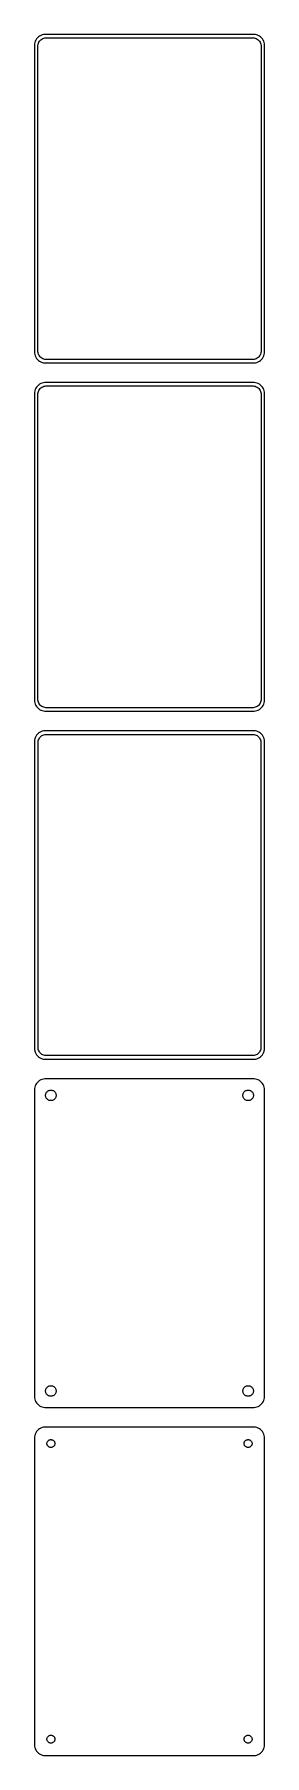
# Model space of a CAD drawing. Header units: metres. Extents: x -52 to 52, y 561 to 1347.
import ezdxf

# ---------------------------------------------------------------- set-up
doc = ezdxf.new("R2010")
doc.units = ezdxf.units.M

msp = doc.modelspace()

# ---------------------------------------------------------------- linework, layer by layer
for p, q in [((-51.8815, 1344.41), (-52.1489, 1343.84)), ((-51.5451, 1344.94), (-51.8815, 1344.41)), ((-51.1448, 1345.42), (-51.5451, 1344.94)), ((-50.6871, 1345.85), (-51.1448, 1345.42)), ((-50.1791, 1346.22), (-50.6871, 1345.85)), ((-50.2361, 1343.85), (-49.9159, 1344.24)), ((-49.6289, 1346.52), (-50.1791, 1346.22)), ((-49.9159, 1344.24), (-49.5497, 1344.58)), ((-49.0451, 1346.76), (-49.6289, 1346.52)), ((-49.5497, 1344.58), (-49.1433, 1344.88)), ((-49.1433, 1344.88), (-48.7031, 1345.12)), ((-48.4369, 1346.91), (-49.0451, 1346.76)), ((-48.7031, 1345.12), (-48.2361, 1345.3)), ((-47.8139, 1346.99), (-48.4369, 1346.91)), ((-48.2361, 1345.3), (-47.7495, 1345.43)), ((47.8139, 1346.99), (-47.8139, 1346.99)), ((-47.7495, 1345.43), (-47.2512, 1345.49)), ((-47.2512, 1345.49), (47.2512, 1345.49)), ((47.2512, 1345.49), (47.7495, 1345.43)), ((47.7495, 1345.43), (48.2361, 1345.3)), ((48.4369, 1346.91), (47.8139, 1346.99)), ((48.2361, 1345.3), (48.7031, 1345.12)), ((49.0451, 1346.76), (48.4369, 1346.91)), ((48.7031, 1345.12), (49.1433, 1344.88)), ((49.6289, 1346.52), (49.0451, 1346.76)), ((49.1433, 1344.88), (49.5497, 1344.58)), ((49.5497, 1344.58), (49.9159, 1344.24)), ((50.1791, 1346.22), (49.6289, 1346.52)), ((49.9159, 1344.24), (50.2361, 1343.85)), ((50.6871, 1345.85), (50.1791, 1346.22)), ((51.1448, 1345.42), (50.6871, 1345.85)), ((51.5451, 1344.94), (51.1448, 1345.42)), ((51.8815, 1344.41), (51.5451, 1344.94)), ((52.1489, 1343.84), (51.8815, 1344.41)), ((-52.4606, 1342.63), (-52.5, 1342)), ((-52.5, 1342), (-52.5, 1202)), ((-52.3429, 1343.24), (-52.4606, 1342.63)), ((-52.1489, 1343.84), (-52.3429, 1343.24)), ((-51, 1341.5), (-50.9685, 1342)), ((-51, 1202.5), (-51, 1341.5)), ((-50.9685, 1342), (-50.8743, 1342.49)), ((-50.8743, 1342.49), (-50.7191, 1342.97)), ((-50.7191, 1342.97), (-50.5052, 1343.43)), ((-50.5052, 1343.43), (-50.2361, 1343.85)), ((50.2361, 1343.85), (50.5052, 1343.43)), ((50.5052, 1343.43), (50.7191, 1342.97)), ((50.7191, 1342.97), (50.8743, 1342.49)), ((50.8743, 1342.49), (50.9685, 1342)), ((50.9685, 1342), (51, 1341.5)), ((51, 1341.5), (51, 1202.5)), ((52.3429, 1343.24), (52.1489, 1343.84)), ((52.4606, 1342.63), (52.3429, 1343.24)), ((52.5, 1342), (52.4606, 1342.63)), ((52.5, 1202), (52.5, 1342)), ((-52.5, 1202), (-52.4606, 1201.37)), ((-52.4606, 1201.37), (-52.3429, 1200.76)), ((-52.3429, 1200.76), (-52.1489, 1200.16)), ((-52.1489, 1200.16), (-51.8815, 1199.59)), ((-51.8815, 1199.59), (-51.5451, 1199.06)), ((-51.5451, 1199.06), (-51.1448, 1198.58)), ((-51.1448, 1198.58), (-50.6871, 1198.15)), ((-50.9685, 1202), (-51, 1202.5)), ((-50.8743, 1201.51), (-50.9685, 1202)), ((-50.7191, 1201.03), (-50.8743, 1201.51)), ((-50.5052, 1200.57), (-50.7191, 1201.03)), ((-50.6871, 1198.15), (-50.1791, 1197.78)), ((-50.2361, 1200.15), (-50.5052, 1200.57)), ((-49.9159, 1199.76), (-50.2361, 1200.15)), ((-50.1791, 1197.78), (-49.6289, 1197.48)), ((-49.5497, 1199.42), (-49.9159, 1199.76)), ((-49.6289, 1197.48), (-49.0451, 1197.24)), ((-49.1433, 1199.12), (-49.5497, 1199.42)), ((-48.7031, 1198.88), (-49.1433, 1199.12)), ((-49.0451, 1197.24), (-48.4369, 1197.09)), ((-48.2361, 1198.7), (-48.7031, 1198.88)), ((-48.4369, 1197.09), (-47.8139, 1197.01)), ((-47.7495, 1198.57), (-48.2361, 1198.7)), ((-47.8139, 1197.01), (47.8139, 1197.01)), ((-47.2512, 1198.51), (-47.7495, 1198.57)), ((47.2512, 1198.51), (-47.2512, 1198.51)), ((47.7495, 1198.57), (47.2512, 1198.51)), ((48.2361, 1198.7), (47.7495, 1198.57)), ((47.8139, 1197.01), (48.4369, 1197.09)), ((48.7031, 1198.88), (48.2361, 1198.7)), ((48.4369, 1197.09), (49.0451, 1197.24)), ((49.1433, 1199.12), (48.7031, 1198.88)), ((49.0451, 1197.24), (49.6289, 1197.48)), ((49.5497, 1199.42), (49.1433, 1199.12)), ((49.9159, 1199.76), (49.5497, 1199.42)), ((49.6289, 1197.48), (50.1791, 1197.78)), ((50.2361, 1200.15), (49.9159, 1199.76)), ((50.1791, 1197.78), (50.6871, 1198.15)), ((50.5052, 1200.57), (50.2361, 1200.15)), ((50.7191, 1201.03), (50.5052, 1200.57)), ((50.6871, 1198.15), (51.1448, 1198.58)), ((50.8743, 1201.51), (50.7191, 1201.03)), ((50.9685, 1202), (50.8743, 1201.51)), ((51, 1202.5), (50.9685, 1202)), ((51.1448, 1198.58), (51.5451, 1199.06)), ((51.5451, 1199.06), (51.8815, 1199.59)), ((51.8815, 1199.59), (52.1489, 1200.16)), ((52.1489, 1200.16), (52.3429, 1200.76)), ((52.3429, 1200.76), (52.4606, 1201.37)), ((52.4606, 1201.37), (52.5, 1202)), ((-50.6871, 1186.85), (-51.1448, 1186.42)), ((-50.1791, 1187.22), (-50.6871, 1186.85)), ((-49.6289, 1187.52), (-50.1791, 1187.22)), ((-49.0451, 1187.76), (-49.6289, 1187.52)), ((-48.4369, 1187.91), (-49.0451, 1187.76)), ((-47.8139, 1187.99), (-48.4369, 1187.91)), ((47.8139, 1187.99), (-47.8139, 1187.99)), ((48.4369, 1187.91), (47.8139, 1187.99)), ((49.0451, 1187.76), (48.4369, 1187.91)), ((49.6289, 1187.52), (49.0451, 1187.76)), ((50.1791, 1187.22), (49.6289, 1187.52)), ((50.6871, 1186.85), (50.1791, 1187.22)), ((51.1448, 1186.42), (50.6871, 1186.85)), ((-52.4606, 1183.63), (-52.5, 1183)), ((-52.5, 1183), (-52.5, 1043)), ((-52.3429, 1184.24), (-52.4606, 1183.63)), ((-52.1489, 1184.84), (-52.3429, 1184.24)), ((-51.8815, 1185.41), (-52.1489, 1184.84)), ((-51.5451, 1185.94), (-51.8815, 1185.41)), ((-51.1448, 1186.42), (-51.5451, 1185.94)), ((-51, 1182.5), (-50.9685, 1183)), ((-51, 1043.5), (-51, 1182.5)), ((-50.9685, 1183), (-50.8743, 1183.49)), ((-50.8743, 1183.49), (-50.7191, 1183.97)), ((-50.7191, 1183.97), (-50.5052, 1184.43)), ((-50.5052, 1184.43), (-50.2361, 1184.85)), ((-50.2361, 1184.85), (-49.9159, 1185.24)), ((-49.9159, 1185.24), (-49.5497, 1185.58)), ((-49.5497, 1185.58), (-49.1433, 1185.88)), ((-49.1433, 1185.88), (-48.7031, 1186.12)), ((-48.7031, 1186.12), (-48.2361, 1186.3)), ((-48.2361, 1186.3), (-47.7495, 1186.43)), ((-47.7495, 1186.43), (-47.2512, 1186.49)), ((-47.2512, 1186.49), (47.2512, 1186.49)), ((47.2512, 1186.49), (47.7495, 1186.43)), ((47.7495, 1186.43), (48.2361, 1186.3)), ((48.2361, 1186.3), (48.7031, 1186.12)), ((48.7031, 1186.12), (49.1433, 1185.88)), ((49.1433, 1185.88), (49.5497, 1185.58)), ((49.5497, 1185.58), (49.9159, 1185.24)), ((49.9159, 1185.24), (50.2361, 1184.85)), ((50.2361, 1184.85), (50.5052, 1184.43)), ((50.5052, 1184.43), (50.7191, 1183.97)), ((50.7191, 1183.97), (50.8743, 1183.49)), ((50.8743, 1183.49), (50.9685, 1183)), ((50.9685, 1183), (51, 1182.5)), ((51, 1182.5), (51, 1043.5)), ((51.5451, 1185.94), (51.1448, 1186.42)), ((51.8815, 1185.41), (51.5451, 1185.94)), ((52.1489, 1184.84), (51.8815, 1185.41)), ((52.3429, 1184.24), (52.1489, 1184.84)), ((52.4606, 1183.63), (52.3429, 1184.24)), ((52.5, 1183), (52.4606, 1183.63)), ((52.5, 1043), (52.5, 1183)), ((-52.5, 1043), (-52.4606, 1042.37)), ((-52.4606, 1042.37), (-52.3429, 1041.76)), ((-52.3429, 1041.76), (-52.1489, 1041.16)), ((-52.1489, 1041.16), (-51.8815, 1040.59)), ((-51.8815, 1040.59), (-51.5451, 1040.06)), ((-51.5451, 1040.06), (-51.1448, 1039.58)), ((-51.1448, 1039.58), (-50.6871, 1039.15)), ((-50.9685, 1043), (-51, 1043.5)), ((-50.8743, 1042.51), (-50.9685, 1043)), ((-50.7191, 1042.03), (-50.8743, 1042.51)), ((-50.5052, 1041.57), (-50.7191, 1042.03)), ((-50.6871, 1039.15), (-50.1791, 1038.78)), ((-50.2361, 1041.15), (-50.5052, 1041.57)), ((-49.9159, 1040.76), (-50.2361, 1041.15)), ((-50.1791, 1038.78), (-49.6289, 1038.48)), ((-49.5497, 1040.42), (-49.9159, 1040.76)), ((-49.6289, 1038.48), (-49.0451, 1038.24)), ((-49.1433, 1040.12), (-49.5497, 1040.42)), ((-48.7031, 1039.88), (-49.1433, 1040.12)), ((-49.0451, 1038.24), (-48.4369, 1038.09)), ((-48.2361, 1039.7), (-48.7031, 1039.88)), ((-48.4369, 1038.09), (-47.8139, 1038.01)), ((-47.7495, 1039.57), (-48.2361, 1039.7)), ((-47.8139, 1038.01), (47.8139, 1038.01)), ((-47.2512, 1039.51), (-47.7495, 1039.57)), ((47.2512, 1039.51), (-47.2512, 1039.51)), ((47.7495, 1039.57), (47.2512, 1039.51)), ((48.2361, 1039.7), (47.7495, 1039.57)), ((47.8139, 1038.01), (48.4369, 1038.09)), ((48.7031, 1039.88), (48.2361, 1039.7)), ((48.4369, 1038.09), (49.0451, 1038.24)), ((49.1433, 1040.12), (48.7031, 1039.88)), ((49.0451, 1038.24), (49.6289, 1038.48)), ((49.5497, 1040.42), (49.1433, 1040.12)), ((49.9159, 1040.76), (49.5497, 1040.42)), ((49.6289, 1038.48), (50.1791, 1038.78)), ((50.2361, 1041.15), (49.9159, 1040.76)), ((50.1791, 1038.78), (50.6871, 1039.15)), ((50.5052, 1041.57), (50.2361, 1041.15)), ((50.7191, 1042.03), (50.5052, 1041.57)), ((50.6871, 1039.15), (51.1448, 1039.58)), ((50.8743, 1042.51), (50.7191, 1042.03)), ((50.9685, 1043), (50.8743, 1042.51)), ((51, 1043.5), (50.9685, 1043)), ((51.1448, 1039.58), (51.5451, 1040.06)), ((51.5451, 1040.06), (51.8815, 1040.59)), ((51.8815, 1040.59), (52.1489, 1041.16)), ((52.1489, 1041.16), (52.3429, 1041.76)), ((52.3429, 1041.76), (52.4606, 1042.37)), ((52.4606, 1042.37), (52.5, 1043)), ((-52.4606, 1024.63), (-52.5, 1024)), ((-52.5, 1024), (-52.5, 884)), ((-52.3429, 1025.24), (-52.4606, 1024.63)), ((-52.1489, 1025.84), (-52.3429, 1025.24)), ((-51.8815, 1026.41), (-52.1489, 1025.84)), ((-51.5451, 1026.94), (-51.8815, 1026.41)), ((-51.1448, 1027.42), (-51.5451, 1026.94)), ((-50.6871, 1027.85), (-51.1448, 1027.42)), ((-50.8726, 1023.5), (-50.8421, 1023.99)), ((-50.8726, 884.5), (-50.8726, 1023.5)), ((-50.8421, 1023.99), (-50.751, 1024.46)), ((-50.751, 1024.46), (-50.6007, 1024.93)), ((-50.1791, 1028.22), (-50.6871, 1027.85)), ((-50.6007, 1024.93), (-50.3936, 1025.37)), ((-50.3936, 1025.37), (-50.133, 1025.78)), ((-49.6289, 1028.52), (-50.1791, 1028.22)), ((-50.133, 1025.78), (-49.823, 1026.15)), ((-49.823, 1026.15), (-49.4685, 1026.48)), ((-49.0451, 1028.76), (-49.6289, 1028.52)), ((-49.4685, 1026.48), (-49.0751, 1026.77)), ((-49.0751, 1026.77), (-48.6489, 1027)), ((-48.4369, 1028.91), (-49.0451, 1028.76)), ((-48.6489, 1027), (-48.1967, 1027.18)), ((-47.8139, 1028.99), (-48.4369, 1028.91)), ((-48.1967, 1027.18), (-47.7256, 1027.3)), ((47.8139, 1028.99), (-47.8139, 1028.99)), ((-47.7256, 1027.3), (-47.2432, 1027.36)), ((-47.2432, 1027.36), (47.2432, 1027.36)), ((47.2432, 1027.36), (47.7256, 1027.3)), ((47.7256, 1027.3), (48.1967, 1027.18)), ((48.4369, 1028.91), (47.8139, 1028.99)), ((48.1967, 1027.18), (48.6489, 1027)), ((49.0451, 1028.76), (48.4369, 1028.91)), ((48.6489, 1027), (49.0751, 1026.77)), ((49.6289, 1028.52), (49.0451, 1028.76)), ((49.0751, 1026.77), (49.4685, 1026.48)), ((49.4685, 1026.48), (49.823, 1026.15)), ((50.1791, 1028.22), (49.6289, 1028.52)), ((49.823, 1026.15), (50.133, 1025.78)), ((50.133, 1025.78), (50.3936, 1025.37)), ((50.6871, 1027.85), (50.1791, 1028.22)), ((50.3936, 1025.37), (50.6007, 1024.93)), ((50.6007, 1024.93), (50.751, 1024.46)), ((51.1448, 1027.42), (50.6871, 1027.85)), ((50.751, 1024.46), (50.8421, 1023.99)), ((50.8421, 1023.99), (50.8726, 1023.5)), ((50.8726, 1023.5), (50.8726, 884.5)), ((51.5451, 1026.94), (51.1448, 1027.42)), ((51.8815, 1026.41), (51.5451, 1026.94)), ((52.1489, 1025.84), (51.8815, 1026.41)), ((52.3429, 1025.24), (52.1489, 1025.84)), ((52.4606, 1024.63), (52.3429, 1025.24)), ((52.5, 1024), (52.4606, 1024.63)), ((52.5, 884), (52.5, 1024)), ((-52.5, 884), (-52.4606, 883.373)), ((-52.4606, 883.373), (-52.3429, 882.757)), ((-52.3429, 882.757), (-52.1489, 882.159)), ((-52.1489, 882.159), (-51.8815, 881.591)), ((-51.8815, 881.591), (-51.5451, 881.061)), ((-51.5451, 881.061), (-51.1448, 880.577)), ((-51.1448, 880.577), (-50.6871, 880.147)), ((-50.8421, 884.015), (-50.8726, 884.5)), ((-50.751, 883.537), (-50.8421, 884.015)), ((-50.6007, 883.074), (-50.751, 883.537)), ((-50.3936, 882.634), (-50.6007, 883.074)), ((-50.133, 882.224), (-50.3936, 882.634)), ((-49.823, 881.849), (-50.133, 882.224)), ((-49.4685, 881.516), (-49.823, 881.849)), ((-49.0751, 881.23), (-49.4685, 881.516)), ((-48.6489, 880.996), (-49.0751, 881.23)), ((-48.1967, 880.817), (-48.6489, 880.996)), ((-47.7256, 880.696), (-48.1967, 880.817)), ((-47.2432, 880.635), (-47.7256, 880.696)), ((47.2432, 880.635), (-47.2432, 880.635)), ((47.7256, 880.696), (47.2432, 880.635)), ((48.1967, 880.817), (47.7256, 880.696)), ((48.6489, 880.996), (48.1967, 880.817)), ((49.0751, 881.23), (48.6489, 880.996)), ((49.4685, 881.516), (49.0751, 881.23)), ((49.823, 881.849), (49.4685, 881.516)), ((50.133, 882.224), (49.823, 881.849)), ((50.3936, 882.634), (50.133, 882.224)), ((50.6007, 883.074), (50.3936, 882.634)), ((50.751, 883.537), (50.6007, 883.074)), ((50.6871, 880.147), (51.1448, 880.577)), ((50.8421, 884.015), (50.751, 883.537)), ((50.8726, 884.5), (50.8421, 884.015)), ((51.1448, 880.577), (51.5451, 881.061)), ((51.5451, 881.061), (51.8815, 881.591)), ((51.8815, 881.591), (52.1489, 882.159)), ((52.1489, 882.159), (52.3429, 882.757)), ((52.3429, 882.757), (52.4606, 883.373)), ((52.4606, 883.373), (52.5, 884)), ((-50.6871, 880.147), (-50.1791, 879.778)), ((-50.1791, 879.778), (-49.6289, 879.476)), ((-49.6289, 879.476), (-49.0451, 879.245)), ((-49.0451, 879.245), (-48.4369, 879.089)), ((-48.4369, 879.089), (-47.8139, 879.01)), ((-47.8139, 879.01), (47.8139, 879.01)), ((47.8139, 879.01), (48.4369, 879.089)), ((48.4369, 879.089), (49.0451, 879.245)), ((49.0451, 879.245), (49.6289, 879.476)), ((49.6289, 879.476), (50.1791, 879.778)), ((50.1791, 879.778), (50.6871, 880.147)), ((-52.4606, 865.627), (-52.5, 865)), ((-52.5, 865), (-52.5, 725)), ((-52.3429, 866.243), (-52.4606, 865.627)), ((-52.1489, 866.841), (-52.3429, 866.243)), ((-51.8815, 867.409), (-52.1489, 866.841)), ((-51.5451, 867.939), (-51.8815, 867.409)), ((-51.1448, 868.423), (-51.5451, 867.939)), ((-50.6871, 868.853), (-51.1448, 868.423)), ((-50.1791, 869.222), (-50.6871, 868.853)), ((-49.6289, 869.524), (-50.1791, 869.222)), ((-49.0451, 869.755), (-49.6289, 869.524)), ((-48.4369, 869.911), (-49.0451, 869.755)), ((-47.8139, 869.99), (-48.4369, 869.911)), ((47.8139, 869.99), (-47.8139, 869.99)), ((-46.286, 864.526), (-46.0219, 864.672)), ((-46.0219, 864.672), (-45.7416, 864.783)), ((-45.7416, 864.783), (-45.4497, 864.857)), ((-45.4497, 864.857), (-45.1507, 864.895)), ((-45.1507, 864.895), (-44.8493, 864.895)), ((-44.8493, 864.895), (-44.5503, 864.857)), ((-44.5503, 864.857), (-44.2584, 864.783)), ((-44.2584, 864.783), (-43.9781, 864.672)), ((-43.9781, 864.672), (-43.714, 864.526)), ((43.714, 864.526), (43.9781, 864.672)), ((43.9781, 864.672), (44.2584, 864.783)), ((44.2584, 864.783), (44.5503, 864.857)), ((44.5503, 864.857), (44.8493, 864.895)), ((44.8493, 864.895), (45.1507, 864.895)), ((45.1507, 864.895), (45.4497, 864.857)), ((45.4497, 864.857), (45.7416, 864.783)), ((45.7416, 864.783), (46.0219, 864.672)), ((46.0219, 864.672), (46.286, 864.526)), ((48.4369, 869.911), (47.8139, 869.99)), ((49.0451, 869.755), (48.4369, 869.911)), ((49.6289, 869.524), (49.0451, 869.755)), ((50.1791, 869.222), (49.6289, 869.524)), ((50.6871, 868.853), (50.1791, 869.222)), ((51.1448, 868.423), (50.6871, 868.853)), ((51.5451, 867.939), (51.1448, 868.423)), ((51.8815, 867.409), (51.5451, 867.939)), ((52.1489, 866.841), (51.8815, 867.409)), ((52.3429, 866.243), (52.1489, 866.841)), ((52.4606, 865.627), (52.3429, 866.243)), ((52.5, 865), (52.4606, 865.627)), ((52.5, 725), (52.5, 865)), ((-47.4, 862.5), (-47.3811, 862.801)), ((-47.3811, 862.199), (-47.4, 862.5)), ((-47.3811, 862.801), (-47.3246, 863.097)), ((-47.3246, 861.903), (-47.3811, 862.199)), ((-47.3246, 863.097), (-47.2315, 863.383)), ((-47.2315, 861.617), (-47.3246, 861.903)), ((-47.2315, 863.383), (-47.1031, 863.656)), ((-47.1031, 861.344), (-47.2315, 861.617)), ((-47.1031, 863.656), (-46.9416, 863.911)), ((-46.9416, 861.089), (-47.1031, 861.344)), ((-46.9416, 863.911), (-46.7495, 864.143)), ((-46.7495, 860.857), (-46.9416, 861.089)), ((-46.7495, 864.143), (-46.5298, 864.349)), ((-46.5298, 860.651), (-46.7495, 860.857)), ((-46.5298, 864.349), (-46.286, 864.526)), ((-46.286, 860.474), (-46.5298, 860.651)), ((-46.0219, 860.328), (-46.286, 860.474)), ((-45.7416, 860.217), (-46.0219, 860.328)), ((-45.4497, 860.143), (-45.7416, 860.217)), ((-45.1507, 860.105), (-45.4497, 860.143)), ((-44.8493, 860.105), (-45.1507, 860.105)), ((-44.5503, 860.143), (-44.8493, 860.105)), ((-44.2584, 860.217), (-44.5503, 860.143)), ((-43.9781, 860.328), (-44.2584, 860.217)), ((-43.714, 860.474), (-43.9781, 860.328)), ((-43.714, 864.526), (-43.4702, 864.349)), ((-43.4702, 860.651), (-43.714, 860.474)), ((-43.4702, 864.349), (-43.2505, 864.143)), ((-43.2505, 860.857), (-43.4702, 860.651)), ((-43.2505, 864.143), (-43.0583, 863.911)), ((-43.0583, 861.089), (-43.2505, 860.857)), ((-43.0583, 863.911), (-42.8969, 863.656)), ((-42.8969, 861.344), (-43.0583, 861.089)), ((-42.8969, 863.656), (-42.7685, 863.383)), ((-42.7685, 861.617), (-42.8969, 861.344)), ((-42.7685, 863.383), (-42.6754, 863.097)), ((-42.6754, 861.903), (-42.7685, 861.617)), ((-42.6754, 863.097), (-42.6189, 862.801)), ((-42.6189, 862.199), (-42.6754, 861.903)), ((-42.6189, 862.801), (-42.6, 862.5)), ((-42.6, 862.5), (-42.6189, 862.199)), ((42.6, 862.5), (42.6189, 862.801)), ((42.6189, 862.199), (42.6, 862.5)), ((42.6189, 862.801), (42.6754, 863.097)), ((42.6754, 861.903), (42.6189, 862.199)), ((42.6754, 863.097), (42.7685, 863.383)), ((42.7685, 861.617), (42.6754, 861.903)), ((42.7685, 863.383), (42.8969, 863.656)), ((42.8969, 861.344), (42.7685, 861.617)), ((42.8969, 863.656), (43.0583, 863.911)), ((43.0583, 861.089), (42.8969, 861.344)), ((43.0583, 863.911), (43.2505, 864.143)), ((43.2505, 860.857), (43.0583, 861.089)), ((43.2505, 864.143), (43.4702, 864.349)), ((43.4702, 860.651), (43.2505, 860.857)), ((43.4702, 864.349), (43.714, 864.526)), ((43.714, 860.474), (43.4702, 860.651)), ((43.9781, 860.328), (43.714, 860.474)), ((44.2584, 860.217), (43.9781, 860.328)), ((44.5503, 860.143), (44.2584, 860.217)), ((44.8493, 860.105), (44.5503, 860.143)), ((45.1507, 860.105), (44.8493, 860.105)), ((45.4497, 860.143), (45.1507, 860.105)), ((45.7416, 860.217), (45.4497, 860.143)), ((46.0219, 860.328), (45.7416, 860.217)), ((46.286, 860.474), (46.0219, 860.328)), ((46.286, 864.526), (46.5298, 864.349)), ((46.5298, 860.651), (46.286, 860.474)), ((46.5298, 864.349), (46.7495, 864.143)), ((46.7495, 860.857), (46.5298, 860.651)), ((46.7495, 864.143), (46.9416, 863.911)), ((46.9416, 861.089), (46.7495, 860.857)), ((46.9416, 863.911), (47.1031, 863.656)), ((47.1031, 861.344), (46.9416, 861.089)), ((47.1031, 863.656), (47.2315, 863.383)), ((47.2315, 861.617), (47.1031, 861.344)), ((47.2315, 863.383), (47.3246, 863.097)), ((47.3246, 861.903), (47.2315, 861.617)), ((47.3246, 863.097), (47.3811, 862.801)), ((47.3811, 862.199), (47.3246, 861.903)), ((47.3811, 862.801), (47.4, 862.5)), ((47.4, 862.5), (47.3811, 862.199)), ((-52.5, 725), (-52.4606, 724.373)), ((-52.4606, 724.373), (-52.3429, 723.757)), ((-52.3429, 723.757), (-52.1489, 723.159)), ((-52.1489, 723.159), (-51.8815, 722.591)), ((-47.4, 727.5), (-47.3811, 727.801)), ((-47.3811, 727.199), (-47.4, 727.5)), ((-47.3811, 727.801), (-47.3246, 728.097)), ((-47.3246, 726.903), (-47.3811, 727.199)), ((-47.3246, 728.097), (-47.2315, 728.383)), ((-47.2315, 726.617), (-47.3246, 726.903)), ((-47.2315, 728.383), (-47.1031, 728.656)), ((-47.1031, 726.344), (-47.2315, 726.617)), ((-47.1031, 728.656), (-46.9416, 728.911)), ((-46.9416, 726.089), (-47.1031, 726.344)), ((-46.9416, 728.911), (-46.7495, 729.143)), ((-46.7495, 725.857), (-46.9416, 726.089)), ((-46.7495, 729.143), (-46.5298, 729.349)), ((-46.5298, 725.651), (-46.7495, 725.857)), ((-46.5298, 729.349), (-46.286, 729.526)), ((-46.286, 725.474), (-46.5298, 725.651)), ((-46.286, 729.526), (-46.0219, 729.672)), ((-46.0219, 725.328), (-46.286, 725.474)), ((-46.0219, 729.672), (-45.7416, 729.783)), ((-45.7416, 725.217), (-46.0219, 725.328)), ((-45.7416, 729.783), (-45.4497, 729.857)), ((-45.4497, 725.143), (-45.7416, 725.217)), ((-45.4497, 729.857), (-45.1507, 729.895)), ((-45.1507, 725.105), (-45.4497, 725.143)), ((-45.1507, 729.895), (-44.8493, 729.895)), ((-44.8493, 725.105), (-45.1507, 725.105)), ((-44.8493, 729.895), (-44.5503, 729.857)), ((-44.5503, 725.143), (-44.8493, 725.105)), ((-44.5503, 729.857), (-44.2584, 729.783)), ((-44.2584, 725.217), (-44.5503, 725.143)), ((-44.2584, 729.783), (-43.9781, 729.672)), ((-43.9781, 725.328), (-44.2584, 725.217)), ((-43.9781, 729.672), (-43.714, 729.526)), ((-43.714, 725.474), (-43.9781, 725.328)), ((-43.714, 729.526), (-43.4702, 729.349)), ((-43.4702, 725.651), (-43.714, 725.474)), ((-43.4702, 729.349), (-43.2505, 729.143)), ((-43.2505, 725.857), (-43.4702, 725.651)), ((-43.2505, 729.143), (-43.0583, 728.911)), ((-43.0583, 726.089), (-43.2505, 725.857)), ((-43.0583, 728.911), (-42.8969, 728.656)), ((-42.8969, 726.344), (-43.0583, 726.089)), ((-42.8969, 728.656), (-42.7685, 728.383)), ((-42.7685, 726.617), (-42.8969, 726.344)), ((-42.7685, 728.383), (-42.6754, 728.097)), ((-42.6754, 726.903), (-42.7685, 726.617)), ((-42.6754, 728.097), (-42.6189, 727.801)), ((-42.6189, 727.199), (-42.6754, 726.903)), ((-42.6189, 727.801), (-42.6, 727.5)), ((-42.6, 727.5), (-42.6189, 727.199)), ((42.6, 727.5), (42.6189, 727.801)), ((42.6189, 727.199), (42.6, 727.5)), ((42.6189, 727.801), (42.6754, 728.097)), ((42.6754, 726.903), (42.6189, 727.199)), ((42.6754, 728.097), (42.7685, 728.383)), ((42.7685, 726.617), (42.6754, 726.903)), ((42.7685, 728.383), (42.8969, 728.656)), ((42.8969, 726.344), (42.7685, 726.617)), ((42.8969, 728.656), (43.0583, 728.911)), ((43.0583, 726.089), (42.8969, 726.344)), ((43.0583, 728.911), (43.2505, 729.143)), ((43.2505, 725.857), (43.0583, 726.089)), ((43.2505, 729.143), (43.4702, 729.349)), ((43.4702, 725.651), (43.2505, 725.857)), ((43.4702, 729.349), (43.714, 729.526)), ((43.714, 725.474), (43.4702, 725.651)), ((43.714, 729.526), (43.9781, 729.672)), ((43.9781, 725.328), (43.714, 725.474)), ((43.9781, 729.672), (44.2584, 729.783)), ((44.2584, 725.217), (43.9781, 725.328)), ((44.2584, 729.783), (44.5503, 729.857)), ((44.5503, 725.143), (44.2584, 725.217)), ((44.5503, 729.857), (44.8493, 729.895)), ((44.8493, 725.105), (44.5503, 725.143)), ((44.8493, 729.895), (45.1507, 729.895)), ((45.1507, 725.105), (44.8493, 725.105)), ((45.1507, 729.895), (45.4497, 729.857)), ((45.4497, 725.143), (45.1507, 725.105)), ((45.4497, 729.857), (45.7416, 729.783)), ((45.7416, 725.217), (45.4497, 725.143)), ((45.7416, 729.783), (46.0219, 729.672)), ((46.0219, 725.328), (45.7416, 725.217)), ((46.0219, 729.672), (46.286, 729.526)), ((46.286, 725.474), (46.0219, 725.328)), ((46.286, 729.526), (46.5298, 729.349)), ((46.5298, 725.651), (46.286, 725.474)), ((46.5298, 729.349), (46.7495, 729.143)), ((46.7495, 725.857), (46.5298, 725.651)), ((46.7495, 729.143), (46.9416, 728.911)), ((46.9416, 726.089), (46.7495, 725.857)), ((46.9416, 728.911), (47.1031, 728.656)), ((47.1031, 726.344), (46.9416, 726.089)), ((47.1031, 728.656), (47.2315, 728.383)), ((47.2315, 726.617), (47.1031, 726.344)), ((47.2315, 728.383), (47.3246, 728.097)), ((47.3246, 726.903), (47.2315, 726.617)), ((47.3246, 728.097), (47.3811, 727.801)), ((47.3811, 727.199), (47.3246, 726.903)), ((47.3811, 727.801), (47.4, 727.5)), ((47.4, 727.5), (47.3811, 727.199)), ((51.8815, 722.591), (52.1489, 723.159)), ((52.1489, 723.159), (52.3429, 723.757)), ((52.3429, 723.757), (52.4606, 724.373)), ((52.4606, 724.373), (52.5, 725)), ((-51.8815, 722.591), (-51.5451, 722.061)), ((-51.5451, 722.061), (-51.1448, 721.577)), ((-51.1448, 721.577), (-50.6871, 721.147)), ((-50.6871, 721.147), (-50.1791, 720.778)), ((-50.1791, 720.778), (-49.6289, 720.476)), ((-49.6289, 720.476), (-49.0451, 720.245)), ((-49.0451, 720.245), (-48.4369, 720.089)), ((-48.4369, 720.089), (-47.8139, 720.01)), ((-47.8139, 720.01), (47.8139, 720.01)), ((47.8139, 720.01), (48.4369, 720.089)), ((48.4369, 720.089), (49.0451, 720.245)), ((49.0451, 720.245), (49.6289, 720.476)), ((49.6289, 720.476), (50.1791, 720.778)), ((50.1791, 720.778), (50.6871, 721.147)), ((50.6871, 721.147), (51.1448, 721.577)), ((51.1448, 721.577), (51.5451, 722.061)), ((51.5451, 722.061), (51.8815, 722.591)), ((-52.1489, 707.841), (-52.3429, 707.243)), ((-51.8815, 708.409), (-52.1489, 707.841)), ((-51.5451, 708.939), (-51.8815, 708.409)), ((-51.1448, 709.423), (-51.5451, 708.939)), ((-50.6871, 709.853), (-51.1448, 709.423)), ((-50.1791, 710.222), (-50.6871, 709.853)), ((-49.6289, 710.524), (-50.1791, 710.222)), ((-49.0451, 710.755), (-49.6289, 710.524)), ((-48.4369, 710.911), (-49.0451, 710.755)), ((-47.8139, 710.99), (-48.4369, 710.911)), ((47.8139, 710.99), (-47.8139, 710.99)), ((48.4369, 710.911), (47.8139, 710.99)), ((49.0451, 710.755), (48.4369, 710.911)), ((49.6289, 710.524), (49.0451, 710.755)), ((50.1791, 710.222), (49.6289, 710.524)), ((50.6871, 709.853), (50.1791, 710.222)), ((51.1448, 709.423), (50.6871, 709.853)), ((51.5451, 708.939), (51.1448, 709.423)), ((51.8815, 708.409), (51.5451, 708.939)), ((52.1489, 707.841), (51.8815, 708.409)), ((52.3429, 707.243), (52.1489, 707.841)), ((-52.4606, 706.627), (-52.5, 706)), ((-52.5, 706), (-52.5, 566)), ((-52.3429, 707.243), (-52.4606, 706.627)), ((-46.8, 703.5), (-46.7858, 703.726)), ((-46.7858, 703.274), (-46.8, 703.5)), ((-46.7858, 703.726), (-46.7434, 703.948)), ((-46.7434, 703.052), (-46.7858, 703.274)), ((-46.7434, 703.948), (-46.6736, 704.163)), ((-46.6736, 702.837), (-46.7434, 703.052)), ((-46.6736, 704.163), (-46.5773, 704.367)), ((-46.5773, 702.633), (-46.6736, 702.837)), ((-46.5773, 704.367), (-46.4562, 704.558)), ((-46.4562, 702.442), (-46.5773, 702.633)), ((-46.4562, 704.558), (-46.3121, 704.732)), ((-46.3121, 702.268), (-46.4562, 702.442)), ((-46.3121, 704.732), (-46.1474, 704.887)), ((-46.1474, 702.113), (-46.3121, 702.268)), ((-46.1474, 704.887), (-45.9645, 705.02)), ((-45.9645, 701.98), (-46.1474, 702.113)), ((-45.9645, 705.02), (-45.7664, 705.129)), ((-45.7664, 701.871), (-45.9645, 701.98)), ((-45.7664, 705.129), (-45.5562, 705.212)), ((-45.5562, 701.788), (-45.7664, 701.871)), ((-45.5562, 705.212), (-45.3373, 705.268)), ((-45.3373, 701.732), (-45.5562, 701.788)), ((-45.3373, 705.268), (-45.113, 705.296)), ((-45.113, 701.704), (-45.3373, 701.732)), ((-45.113, 705.296), (-44.887, 705.296)), ((-44.887, 701.704), (-45.113, 701.704)), ((-44.887, 705.296), (-44.6627, 705.268)), ((-44.6627, 701.732), (-44.887, 701.704)), ((-44.6627, 705.268), (-44.4438, 705.212)), ((-44.4438, 701.788), (-44.6627, 701.732)), ((-44.4438, 705.212), (-44.2336, 705.129)), ((-44.2336, 701.871), (-44.4438, 701.788)), ((-44.2336, 705.129), (-44.0355, 705.02)), ((-44.0355, 701.98), (-44.2336, 701.871)), ((-44.0355, 705.02), (-43.8526, 704.887)), ((-43.8526, 702.113), (-44.0355, 701.98)), ((-43.8526, 704.887), (-43.6879, 704.732)), ((-43.6879, 702.268), (-43.8526, 702.113)), ((-43.6879, 704.732), (-43.5438, 704.558)), ((-43.5438, 702.442), (-43.6879, 702.268)), ((-43.5438, 704.558), (-43.4226, 704.367)), ((-43.4226, 702.633), (-43.5438, 702.442)), ((-43.4226, 704.367), (-43.3264, 704.163)), ((-43.3264, 702.837), (-43.4226, 702.633)), ((-43.3264, 704.163), (-43.2565, 703.948)), ((-43.2565, 703.052), (-43.3264, 702.837)), ((-43.2565, 703.948), (-43.2142, 703.726)), ((-43.2142, 703.274), (-43.2565, 703.052)), ((-43.2142, 703.726), (-43.2, 703.5)), ((-43.2, 703.5), (-43.2142, 703.274)), ((43.2, 703.5), (43.2142, 703.726)), ((43.2142, 703.274), (43.2, 703.5)), ((43.2142, 703.726), (43.2565, 703.948)), ((43.2565, 703.052), (43.2142, 703.274)), ((43.2565, 703.948), (43.3264, 704.163)), ((43.3264, 702.837), (43.2565, 703.052)), ((43.3264, 704.163), (43.4226, 704.367)), ((43.4226, 702.633), (43.3264, 702.837)), ((43.4226, 704.367), (43.5438, 704.558)), ((43.5438, 702.442), (43.4226, 702.633)), ((43.5438, 704.558), (43.6879, 704.732)), ((43.6879, 702.268), (43.5438, 702.442)), ((43.6879, 704.732), (43.8526, 704.887)), ((43.8526, 702.113), (43.6879, 702.268)), ((43.8526, 704.887), (44.0355, 705.02)), ((44.0355, 701.98), (43.8526, 702.113)), ((44.0355, 705.02), (44.2336, 705.129)), ((44.2336, 701.871), (44.0355, 701.98)), ((44.2336, 705.129), (44.4438, 705.212)), ((44.4438, 701.788), (44.2336, 701.871)), ((44.4438, 705.212), (44.6627, 705.268)), ((44.6627, 701.732), (44.4438, 701.788)), ((44.6627, 705.268), (44.887, 705.296)), ((44.887, 701.704), (44.6627, 701.732)), ((44.887, 705.296), (45.113, 705.296)), ((45.113, 701.704), (44.887, 701.704)), ((45.113, 705.296), (45.3373, 705.268)), ((45.3373, 701.732), (45.113, 701.704)), ((45.3373, 705.268), (45.5562, 705.212)), ((45.5562, 701.788), (45.3373, 701.732)), ((45.5562, 705.212), (45.7664, 705.129)), ((45.7664, 701.871), (45.5562, 701.788)), ((45.7664, 705.129), (45.9645, 705.02)), ((45.9645, 701.98), (45.7664, 701.871)), ((45.9645, 705.02), (46.1474, 704.887)), ((46.1474, 702.113), (45.9645, 701.98)), ((46.1474, 704.887), (46.3121, 704.732)), ((46.3121, 702.268), (46.1474, 702.113)), ((46.3121, 704.732), (46.4562, 704.558)), ((46.4562, 702.442), (46.3121, 702.268)), ((46.4562, 704.558), (46.5773, 704.367)), ((46.5773, 702.633), (46.4562, 702.442)), ((46.5773, 704.367), (46.6736, 704.163)), ((46.6736, 702.837), (46.5773, 702.633)), ((46.6736, 704.163), (46.7434, 703.948)), ((46.7434, 703.052), (46.6736, 702.837)), ((46.7434, 703.948), (46.7858, 703.726)), ((46.7858, 703.274), (46.7434, 703.052)), ((46.7858, 703.726), (46.8, 703.5)), ((46.8, 703.5), (46.7858, 703.274)), ((52.4606, 706.627), (52.3429, 707.243)), ((52.5, 706), (52.4606, 706.627)), ((52.5, 566), (52.5, 706)), ((-52.5, 566), (-52.4606, 565.373)), ((-46.8, 568.5), (-46.7858, 568.726)), ((-46.7858, 568.274), (-46.8, 568.5)), ((-46.7858, 568.726), (-46.7434, 568.948)), ((-46.7434, 568.052), (-46.7858, 568.274)), ((-46.7434, 568.948), (-46.6736, 569.163)), ((-46.6736, 567.837), (-46.7434, 568.052)), ((-46.6736, 569.163), (-46.5773, 569.367)), ((-46.5773, 567.633), (-46.6736, 567.837)), ((-46.5773, 569.367), (-46.4562, 569.558)), ((-46.4562, 567.442), (-46.5773, 567.633)), ((-46.4562, 569.558), (-46.3121, 569.732)), ((-46.3121, 567.268), (-46.4562, 567.442)), ((-46.3121, 569.732), (-46.1474, 569.887)), ((-46.1474, 567.113), (-46.3121, 567.268)), ((-46.1474, 569.887), (-45.9645, 570.02)), ((-45.9645, 566.98), (-46.1474, 567.113)), ((-45.9645, 570.02), (-45.7664, 570.129)), ((-45.7664, 566.871), (-45.9645, 566.98)), ((-45.7664, 570.129), (-45.5562, 570.212)), ((-45.5562, 566.788), (-45.7664, 566.871)), ((-45.5562, 570.212), (-45.3373, 570.268)), ((-45.3373, 566.732), (-45.5562, 566.788)), ((-45.3373, 570.268), (-45.113, 570.296)), ((-45.113, 566.704), (-45.3373, 566.732)), ((-45.113, 570.296), (-44.887, 570.296)), ((-44.887, 566.704), (-45.113, 566.704)), ((-44.887, 570.296), (-44.6627, 570.268)), ((-44.6627, 566.732), (-44.887, 566.704)), ((-44.6627, 570.268), (-44.4438, 570.212)), ((-44.4438, 566.788), (-44.6627, 566.732)), ((-44.4438, 570.212), (-44.2336, 570.129)), ((-44.2336, 566.871), (-44.4438, 566.788)), ((-44.2336, 570.129), (-44.0355, 570.02)), ((-44.0355, 566.98), (-44.2336, 566.871)), ((-44.0355, 570.02), (-43.8526, 569.887)), ((-43.8526, 567.113), (-44.0355, 566.98)), ((-43.8526, 569.887), (-43.6879, 569.732)), ((-43.6879, 567.268), (-43.8526, 567.113)), ((-43.6879, 569.732), (-43.5438, 569.558)), ((-43.5438, 567.442), (-43.6879, 567.268)), ((-43.5438, 569.558), (-43.4226, 569.367)), ((-43.4226, 567.633), (-43.5438, 567.442)), ((-43.4226, 569.367), (-43.3264, 569.163)), ((-43.3264, 567.837), (-43.4226, 567.633)), ((-43.3264, 569.163), (-43.2565, 568.948)), ((-43.2565, 568.052), (-43.3264, 567.837)), ((-43.2565, 568.948), (-43.2142, 568.726)), ((-43.2142, 568.274), (-43.2565, 568.052)), ((-43.2142, 568.726), (-43.2, 568.5)), ((-43.2, 568.5), (-43.2142, 568.274)), ((43.2, 568.5), (43.2142, 568.726)), ((43.2142, 568.274), (43.2, 568.5)), ((43.2142, 568.726), (43.2565, 568.948)), ((43.2565, 568.052), (43.2142, 568.274)), ((43.2565, 568.948), (43.3264, 569.163)), ((43.3264, 567.837), (43.2565, 568.052)), ((43.3264, 569.163), (43.4226, 569.367)), ((43.4226, 567.633), (43.3264, 567.837)), ((43.4226, 569.367), (43.5438, 569.558)), ((43.5438, 567.442), (43.4226, 567.633)), ((43.5438, 569.558), (43.6879, 569.732)), ((43.6879, 567.268), (43.5438, 567.442)), ((43.6879, 569.732), (43.8526, 569.887)), ((43.8526, 567.113), (43.6879, 567.268)), ((43.8526, 569.887), (44.0355, 570.02)), ((44.0355, 566.98), (43.8526, 567.113)), ((44.0355, 570.02), (44.2336, 570.129)), ((44.2336, 566.871), (44.0355, 566.98)), ((44.2336, 570.129), (44.4438, 570.212)), ((44.4438, 566.788), (44.2336, 566.871)), ((44.4438, 570.212), (44.6627, 570.268)), ((44.6627, 566.732), (44.4438, 566.788)), ((44.6627, 570.268), (44.887, 570.296)), ((44.887, 566.704), (44.6627, 566.732)), ((44.887, 570.296), (45.113, 570.296)), ((45.113, 566.704), (44.887, 566.704)), ((45.113, 570.296), (45.3373, 570.268)), ((45.3373, 566.732), (45.113, 566.704)), ((45.3373, 570.268), (45.5562, 570.212)), ((45.5562, 566.788), (45.3373, 566.732)), ((45.5562, 570.212), (45.7664, 570.129)), ((45.7664, 566.871), (45.5562, 566.788)), ((45.7664, 570.129), (45.9645, 570.02)), ((45.9645, 566.98), (45.7664, 566.871)), ((45.9645, 570.02), (46.1474, 569.887)), ((46.1474, 567.113), (45.9645, 566.98)), ((46.1474, 569.887), (46.3121, 569.732)), ((46.3121, 567.268), (46.1474, 567.113)), ((46.3121, 569.732), (46.4562, 569.558)), ((46.4562, 567.442), (46.3121, 567.268)), ((46.4562, 569.558), (46.5773, 569.367)), ((46.5773, 567.633), (46.4562, 567.442)), ((46.5773, 569.367), (46.6736, 569.163)), ((46.6736, 567.837), (46.5773, 567.633)), ((46.6736, 569.163), (46.7434, 568.948)), ((46.7434, 568.052), (46.6736, 567.837)), ((46.7434, 568.948), (46.7858, 568.726)), ((46.7858, 568.274), (46.7434, 568.052)), ((46.7858, 568.726), (46.8, 568.5)), ((46.8, 568.5), (46.7858, 568.274)), ((52.4606, 565.373), (52.5, 566)), ((-52.4606, 565.373), (-52.3429, 564.757)), ((-52.3429, 564.757), (-52.1489, 564.159)), ((-52.1489, 564.159), (-51.8815, 563.591)), ((-51.8815, 563.591), (-51.5451, 563.061)), ((-51.5451, 563.061), (-51.1448, 562.577)), ((-51.1448, 562.577), (-50.6871, 562.147)), ((-50.6871, 562.147), (-50.1791, 561.778)), ((-50.1791, 561.778), (-49.6289, 561.476)), ((-49.6289, 561.476), (-49.0451, 561.245)), ((-49.0451, 561.245), (-48.4369, 561.089)), ((-48.4369, 561.089), (-47.8139, 561.01)), ((-47.8139, 561.01), (47.8139, 561.01)), ((47.8139, 561.01), (48.4369, 561.089)), ((48.4369, 561.089), (49.0451, 561.245)), ((49.0451, 561.245), (49.6289, 561.476)), ((49.6289, 561.476), (50.1791, 561.778)), ((50.1791, 561.778), (50.6871, 562.147)), ((50.6871, 562.147), (51.1448, 562.577)), ((51.1448, 562.577), (51.5451, 563.061)), ((51.5451, 563.061), (51.8815, 563.591)), ((51.8815, 563.591), (52.1489, 564.159)), ((52.1489, 564.159), (52.3429, 564.757)), ((52.3429, 564.757), (52.4606, 565.373))]:
    msp.add_line(p, q)

doc.saveas('drawing.dxf')
